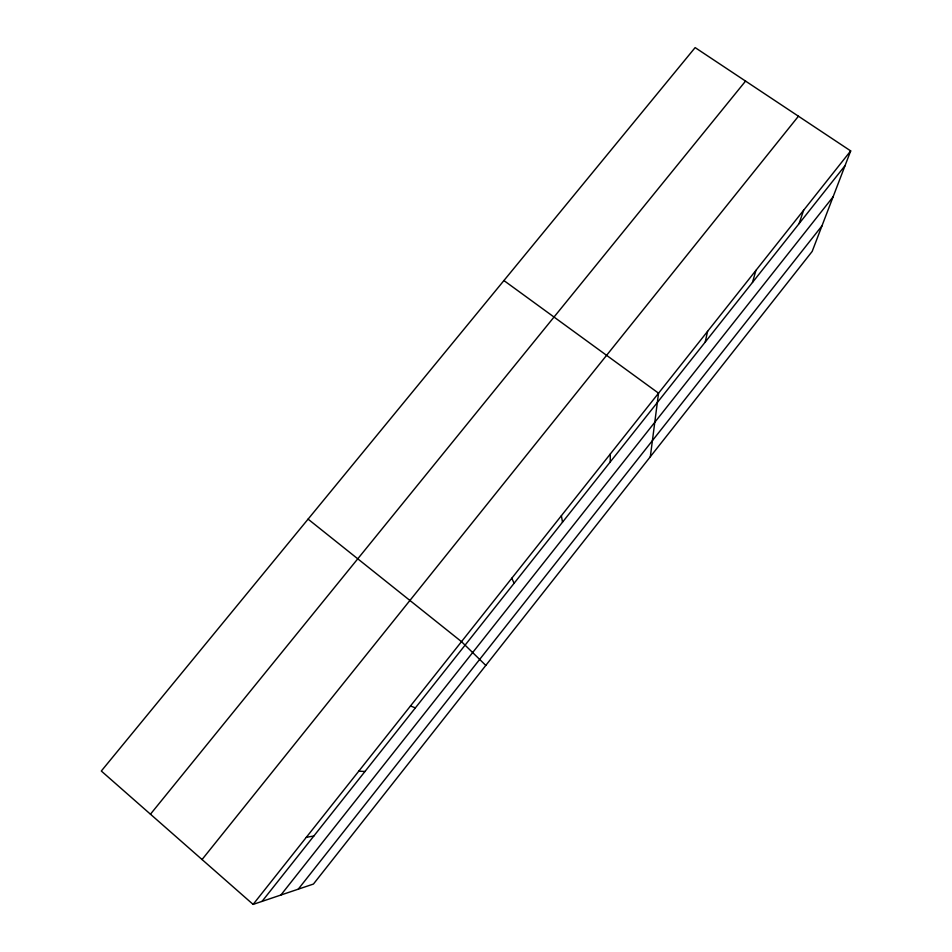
<?xml version="1.0" encoding="UTF-8"?>
<svg xmlns="http://www.w3.org/2000/svg" width="952" height="952" viewBox="0 0 952 952"><rect width="100%" height="100%" fill="white"/><g stroke="black" fill="none" stroke-linecap="round" stroke-linejoin="round"><path stroke-width="1.43" d="M610.244 461.958L610.303 454.021M650.323 456.734L658.546 393.176L503.917 280.554M705.23 342.077L707.586 331.344M752.461 282.47L755.947 270.368M799.061 223.649L803.643 210.237M850.683 150.916L812.175 251.423L313.434 884.051L253.113 904.4L101.317 771.025L695.138 47.6L850.683 150.916L253.113 904.4M280.876 895.035L833.095 196.838M298.25 889.18L821.969 225.862M262.038 901.389L845.055 165.612M202.05 859.537L798.442 116.215M150.452 814.198L745.559 81.099M306.318 837.308L313.863 835.999M358.785 771.168L364.961 771.501M410.502 705.956L415.358 707.895M308.079 519.126L461.494 641.648L485.806 665.412M511.783 578.233L514.116 583.255M561.382 515.698L562.501 522.196"/></g></svg>
